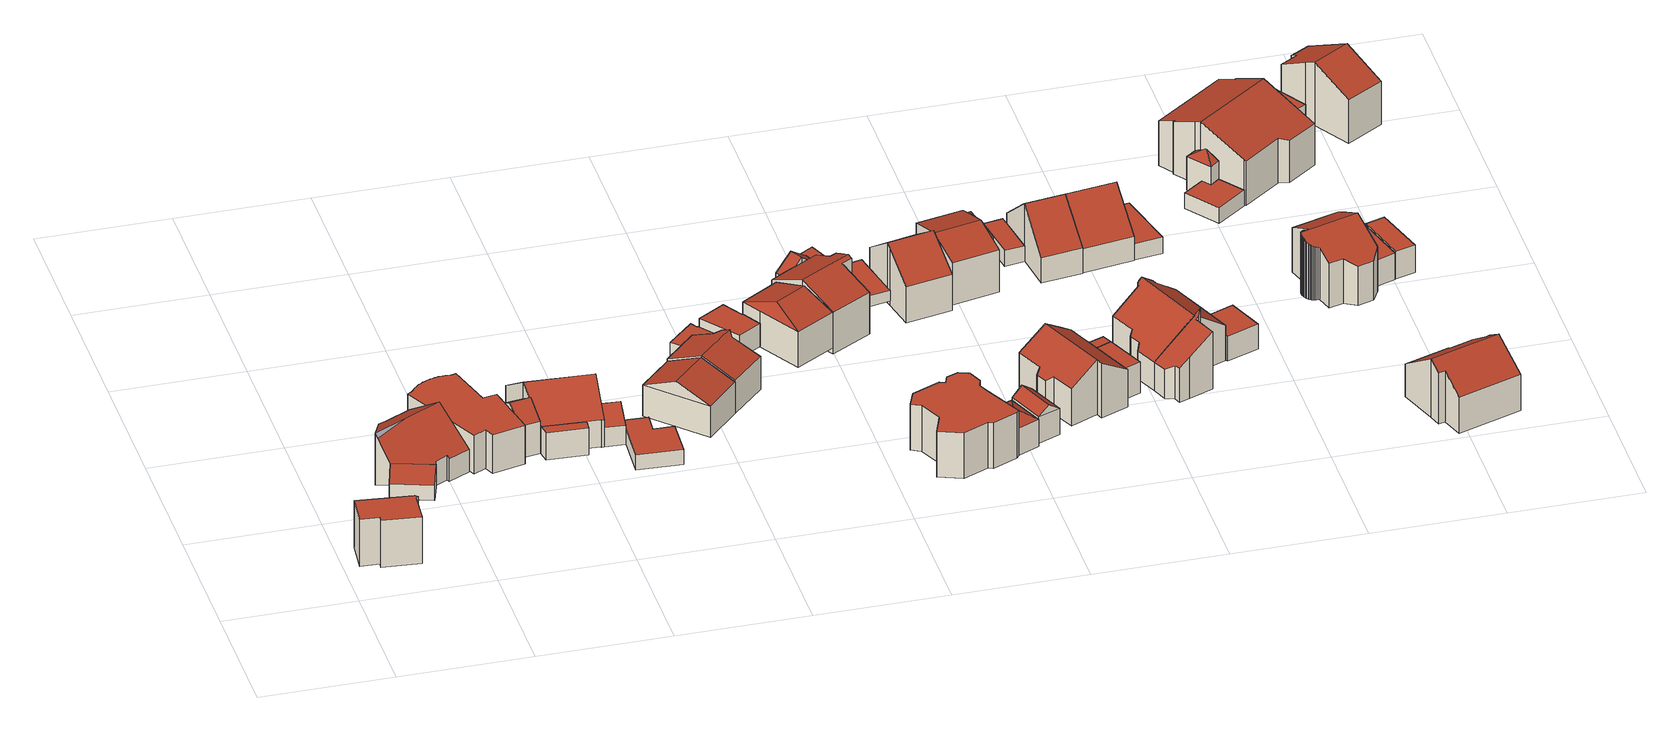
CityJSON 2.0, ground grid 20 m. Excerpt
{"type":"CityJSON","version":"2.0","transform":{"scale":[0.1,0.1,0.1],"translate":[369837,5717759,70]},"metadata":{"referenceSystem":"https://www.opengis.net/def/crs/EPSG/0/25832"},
"CityObjects":{
"building1":{"type":"Building","attributes":{"Geometrietyp2DReferenz":"3000","Gemeindeschluessel":"05562020","function":"31001_2463","roofType":"1000","measuredHeight":7.79},"address":[{"country":"Germany","locality":"Herten","thoroughfareNumber":"86","thoroughfareName":"Nesselrodestraße"}],"geometry":[{"type":"Solid","lod":"2","boundaries":[[[[0,1,2,3]],[[4,5,1,0]],[[6,7,5,4]],[[8,9,7,6]],[[10,11,9,8]],[[12,13,11,10]],[[14,15,13,12]],[[3,2,15,14]],[[12,10,8,6,4,0,3,14]],[[1,5,7,9,11,13,15,2]]]],"semantics":{"surfaces":[{"type":"WallSurface"},{"type":"RoofSurface"},{"type":"GroundSurface"}],"values":[[0,0,0,0,0,0,0,0,1,2]]}}]},
"building2":{"type":"Building","attributes":{"Gemeindeschluessel":"05562020","Geometrietyp2DReferenz":"3000","function":"31001_1010"},"address":[{"country":"Germany","locality":"Herten","thoroughfareNumber":"84","thoroughfareName":"Nesselrodestraße"}],"children":["building2-1","building2-2","building2-3"]},
"building2-1":{"type":"BuildingPart","attributes":{"roofType":"2100","measuredHeight":8.6},"parents":["building2"],"geometry":[{"type":"Solid","lod":"2","boundaries":[[[[16,17,18,19]],[[20,21,17,16]],[[22,23,21,20]],[[24,25,23,22]],[[22,20,16,19,24]],[[17,21,23,25,18]],[[19,18,25,24]]]],"semantics":{"surfaces":[{"type":"WallSurface"},{"type":"RoofSurface"},{"type":"GroundSurface"},{"type":"ClosureSurface"}],"values":[[0,0,0,0,1,2,3]]}}]},
"building2-2":{"type":"BuildingPart","attributes":{"roofType":"2100","measuredHeight":3.79},"parents":["building2"],"geometry":[{"type":"Solid","lod":"2","boundaries":[[[[26,27,28,29]],[[30,31,32,33]],[[29,28,31,30]],[[33,26,29,30]],[[27,32,31,28]],[[33,32,27,26]]]],"semantics":{"surfaces":[{"type":"WallSurface"},{"type":"RoofSurface"},{"type":"GroundSurface"},{"type":"ClosureSurface"}],"values":[[0,0,0,1,2,3]]}}]},
"building2-3":{"type":"BuildingPart","attributes":{"roofType":"2100","measuredHeight":8.6},"parents":["building2"],"geometry":[{"type":"Solid","lod":"2","boundaries":[[[[19,18,27,26]],[[34,35,25,24]],[[36,37,35,34]],[[38,39,37,36]],[[40,41,39,38]],[[33,32,41,40]],[[40,38,36,34,24,19,26,33]],[[18,25,35,37,39,41,32,27]],[[24,25,18,19]],[[26,27,32,33]]]],"semantics":{"surfaces":[{"type":"WallSurface"},{"type":"RoofSurface"},{"type":"GroundSurface"},{"type":"ClosureSurface"}],"values":[[0,0,0,0,0,0,1,2,3,3]]}}]},
"building3":{"type":"Building","attributes":{"Geometrietyp2DReferenz":"3000","Gemeindeschluessel":"05562020","function":"31001_1010","roofType":"9999","measuredHeight":6.34},"address":[{"country":"Germany","locality":"Herten","thoroughfareNumber":"82","thoroughfareName":"Nesselrodestraße"}],"geometry":[{"type":"Solid","lod":"2","boundaries":[[[[42,43,44,45,46,47,48,49,50,51,52,53,54,55,56,57,58,59,60,61,62,63,64,65,66,67,68,69,70,71,72,73,74,75]],[[73,76,77,74]],[[72,78,76,73]],[[71,79,78,72]],[[70,80,79,71]],[[69,81,80,70]],[[68,82,81,69]],[[67,83,82,68]],[[66,84,83,67]],[[65,85,84,66]],[[64,86,85,65]],[[63,87,86,64]],[[62,88,87,63]],[[61,89,88,62]],[[60,90,89,61]],[[59,91,90,60]],[[58,92,91,59]],[[57,93,92,58]],[[56,94,93,57]],[[55,95,94,56]],[[54,96,95,55]],[[53,97,96,54]],[[52,98,97,53]],[[51,99,98,52]],[[50,100,99,51]],[[49,101,100,50]],[[48,102,101,49]],[[47,103,102,48]],[[46,104,103,47]],[[45,105,104,46]],[[44,106,105,45]],[[43,107,106,44]],[[42,108,107,43]],[[75,109,108,42]],[[74,77,109,75]],[[76,78,79,80,81,82,83,84,85,86,87,88,89,90,91,92,93,94,95,96,97,98,99,100,101,102,103,104,105,106,107,108,109,77]]]],"semantics":{"surfaces":[{"type":"RoofSurface"},{"type":"WallSurface"},{"type":"GroundSurface"}],"values":[[0,1,1,1,1,1,1,1,1,1,1,1,1,1,1,1,1,1,1,1,1,1,1,1,1,1,1,1,1,1,1,1,1,1,1,2]]}}]},
"building4":{"type":"Building","attributes":{"Geometrietyp2DReferenz":"3000","Gemeindeschluessel":"05562020","function":"31001_2463","roofType":"3100","measuredHeight":7.36},"address":[{"country":"Germany","locality":"Herten","thoroughfareNumber":"82","thoroughfareName":"Nesselrodestraße"}],"geometry":[{"type":"Solid","lod":"2","boundaries":[[[[110,104,111,112]],[[113,103,104,110]],[[114,115,103,113]],[[112,111,115,114]],[[110,116,113]],[[114,117,112]],[[112,117,116,110]],[[113,116,117,114]],[[104,103,115,111]]]],"semantics":{"surfaces":[{"type":"WallSurface"},{"type":"RoofSurface"},{"type":"GroundSurface"}],"values":[[0,0,0,0,0,0,1,1,2]]}}]},
"building5":{"type":"Building","attributes":{"Gemeindeschluessel":"05562020","Geometrietyp2DReferenz":"3000","function":"31001_1010"},"address":[{"country":"Germany","locality":"Herten","thoroughfareNumber":"80","thoroughfareName":"Nesselrodestraße"}],"children":["building5-1","building5-2"]},
"building5-1":{"type":"BuildingPart","attributes":{"roofType":"3100","measuredHeight":8.45},"parents":["building5"],"geometry":[{"type":"Solid","lod":"2","boundaries":[[[[118,119,120,121]],[[122,123,119,118]],[[124,125,126,127]],[[128,129,125,124]],[[130,131,129,128]],[[132,133,131,130]],[[134,135,133,132]],[[136,137,135,134]],[[138,139,137,136]],[[140,141,139,138]],[[142,143,141,140]],[[144,145,143,142]],[[146,147,145,144]],[[148,149,147,146]],[[150,151,149,148]],[[152,153,151,150]],[[154,155,153,152]],[[156,157,155,154]],[[158,159,157,156]],[[160,161,159,158]],[[162,163,161,160]],[[164,165,163,162]],[[166,167,165,164]],[[168,169,167,166]],[[170,171,169,168]],[[172,173,171,170]],[[174,175,173,172]],[[176,177,175,174]],[[178,179,177,176]],[[180,181,179,178]],[[182,183,181,180]],[[121,120,183,182]],[[178,176,174,172,170,168,166,164,162,160,158,156,154,152,150,148,146,144,142,140,138,136,134,132,130,128,124,180]],[[127,122,118,121,182,180,124]],[[119,123,126,125,129,131,133,135,137,139,141,143,145,147,149,151,153,155,157,159,161,163,165,167,169,171,173,175,177,179,181,183,120]],[[127,126,123,122]]]],"semantics":{"surfaces":[{"type":"WallSurface"},{"type":"RoofSurface"},{"type":"GroundSurface"},{"type":"ClosureSurface"}],"values":[[0,0,0,0,0,0,0,0,0,0,0,0,0,0,0,0,0,0,0,0,0,0,0,0,0,0,0,0,0,0,0,0,1,1,2,3]]}}]},
"building5-2":{"type":"BuildingPart","attributes":{"roofType":"1000","measuredHeight":4.46},"parents":["building5"],"geometry":[{"type":"Solid","lod":"2","boundaries":[[[[184,185,123,122]],[[186,187,185,184]],[[127,126,187,186]],[[184,122,127,186]],[[123,185,187,126]],[[122,123,126,127]]]],"semantics":{"surfaces":[{"type":"WallSurface"},{"type":"RoofSurface"},{"type":"GroundSurface"},{"type":"ClosureSurface"}],"values":[[0,0,0,1,2,3]]}}]},
"building6":{"type":"Building","attributes":{"Geometrietyp2DReferenz":"3000","Gemeindeschluessel":"05562020","function":"31001_2463","roofType":"3100","measuredHeight":5.19},"address":[{"country":"Germany","locality":"Herten","thoroughfareNumber":"80","thoroughfareName":"Nesselrodestraße"}],"geometry":[{"type":"Solid","lod":"2","boundaries":[[[[188,189,179,190]],[[191,192,189,188]],[[193,183,192,191]],[[190,179,183,193]],[[188,194,191]],[[193,195,190]],[[190,195,194,188]],[[191,194,195,193]],[[189,192,183,179]]]],"semantics":{"surfaces":[{"type":"WallSurface"},{"type":"RoofSurface"},{"type":"GroundSurface"}],"values":[[0,0,0,0,0,0,1,1,2]]}}]},
"building7":{"type":"Building","attributes":{"Geometrietyp2DReferenz":"3000","Gemeindeschluessel":"05562020","function":"31001_2463","roofType":"1000","measuredHeight":2.56},"address":[{"country":"Germany","locality":"Herten","thoroughfareNumber":"78","thoroughfareName":"Nesselrodestraße"}],"geometry":[{"type":"Solid","lod":"2","boundaries":[[[[196,197,198,199]],[[200,201,197,196]],[[202,203,201,200]],[[204,205,203,202]],[[206,207,205,204]],[[199,198,207,206]],[[204,202,200,196,199,206]],[[197,201,203,205,207,198]]]],"semantics":{"surfaces":[{"type":"WallSurface"},{"type":"RoofSurface"},{"type":"GroundSurface"}],"values":[[0,0,0,0,0,0,1,2]]}}]},
"building8":{"type":"Building","attributes":{"Geometrietyp2DReferenz":"3000","Gemeindeschluessel":"05562020","function":"31001_1010","roofType":"3100","measuredHeight":7.64},"address":[{"country":"Germany","locality":"Herten","thoroughfareNumber":"78","thoroughfareName":"Nesselrodestraße"}],"geometry":[{"type":"Solid","lod":"2","boundaries":[[[[208,209,210,211]],[[212,213,209,208]],[[214,215,213,212]],[[211,210,215,214]],[[208,216,212]],[[214,217,211]],[[211,217,216,208]],[[212,216,217,214]],[[209,213,215,210]]]],"semantics":{"surfaces":[{"type":"WallSurface"},{"type":"RoofSurface"},{"type":"GroundSurface"}],"values":[[0,0,0,0,0,0,1,1,2]]}}]},
"building9":{"type":"Building","attributes":{"Geometrietyp2DReferenz":"3000","Gemeindeschluessel":"05562020","function":"31001_1010","roofType":"3100","measuredHeight":7.67},"address":[{"country":"Germany","locality":"Herten","thoroughfareNumber":"76","thoroughfareName":"Nesselrodestraße"}],"geometry":[{"type":"Solid","lod":"2","boundaries":[[[[218,219,220,221]],[[222,223,219,218]],[[224,225,223,222]],[[226,227,225,224]],[[228,229,227,226]],[[230,231,229,228]],[[232,233,231,230]],[[234,235,233,232]],[[236,210,235,234]],[[221,220,210,236]],[[228,226,224,222,218,221,230]],[[236,234,232,230,221]],[[219,223,225,227,229,231,233,235,210,220]]]],"semantics":{"surfaces":[{"type":"WallSurface"},{"type":"RoofSurface"},{"type":"GroundSurface"}],"values":[[0,0,0,0,0,0,0,0,0,0,1,1,2]]}}]},
"building10":{"type":"Building","attributes":{"Geometrietyp2DReferenz":"3000","Gemeindeschluessel":"05562020","function":"31001_2463","roofType":"1000","measuredHeight":2.62},"address":[{"country":"Germany","locality":"Herten","thoroughfareNumber":"76","thoroughfareName":"Nesselrodestraße"}],"geometry":[{"type":"Solid","lod":"2","boundaries":[[[[237,238,239,240]],[[241,242,238,237]],[[243,244,242,241]],[[245,246,244,243]],[[247,248,246,245]],[[249,250,248,247]],[[251,252,250,249]],[[240,239,252,251]],[[249,247,245,243,241,237,240,251]],[[238,242,244,246,248,250,252,239]]]],"semantics":{"surfaces":[{"type":"WallSurface"},{"type":"RoofSurface"},{"type":"GroundSurface"}],"values":[[0,0,0,0,0,0,0,0,1,2]]}}]},
"building11":{"type":"Building","attributes":{"Geometrietyp2DReferenz":"3000","Gemeindeschluessel":"05562020","function":"31001_2463","roofType":"1000","measuredHeight":3.81},"address":[{"country":"Germany","locality":"Herten","thoroughfareNumber":"74","thoroughfareName":"Nesselrodestraße"}],"geometry":[{"type":"Solid","lod":"2","boundaries":[[[[253,254,255,256]],[[257,258,254,253]],[[259,260,258,257]],[[261,262,260,259]],[[263,264,262,261]],[[256,255,264,263]],[[261,259,257,253,256,263]],[[254,258,260,262,264,255]]]],"semantics":{"surfaces":[{"type":"WallSurface"},{"type":"RoofSurface"},{"type":"GroundSurface"}],"values":[[0,0,0,0,0,0,1,2]]}}]},
"building12":{"type":"Building","attributes":{"Geometrietyp2DReferenz":"3000","Gemeindeschluessel":"05562020","function":"31001_1010","roofType":"5000","measuredHeight":7.79},"address":[{"country":"Germany","locality":"Herten","thoroughfareNumber":"74","thoroughfareName":"Nesselrodestraße"}],"geometry":[{"type":"Solid","lod":"2","boundaries":[[[[265,266,267,268]],[[269,270,266,265]],[[271,272,270,269]],[[273,274,272,271]],[[275,276,274,273]],[[268,267,276,275]],[[273,271,269,277]],[[269,265,268,277]],[[268,275,273,277]],[[266,270,272,274,276,267]]]],"semantics":{"surfaces":[{"type":"WallSurface"},{"type":"RoofSurface"},{"type":"GroundSurface"}],"values":[[0,0,0,0,0,0,1,1,1,2]]}}]},
"building13":{"type":"Building","attributes":{"Gemeindeschluessel":"05562020","Geometrietyp2DReferenz":"3000","function":"31001_1010"},"address":[{"country":"Germany","locality":"Herten","thoroughfareNumber":"72","thoroughfareName":"Nesselrodestraße"}],"children":["building13-1","building13-2"]},
"building13-1":{"type":"BuildingPart","attributes":{"roofType":"3100","measuredHeight":9.64},"parents":["building13"],"geometry":[{"type":"MultiSurface","lod":"2","boundaries":[[[278,279,280,281]],[[282,283,279,278]],[[284,285,286,287]],[[288,289,285,284]],[[290,291,289,288]],[[292,293,291,290]],[[294,295,293,292]],[[296,297,295,294]],[[298,299,297,296]],[[300,301,299,298]],[[281,280,301,300]],[[290,288,284,287,282,278,281,292]],[[300,298,296,294,292,281]],[[279,283,286,285,289,291,293,295,297,299,301,280]],[[287,302,303]],[[282,304,305]],[[305,304,306,307,283]],[[306,303,302,286,307]]],"semantics":{"surfaces":[{"type":"WallSurface"},{"type":"RoofSurface"},{"type":"GroundSurface"},{"type":"ClosureSurface"}],"values":[0,0,0,0,0,0,0,0,0,0,0,1,1,2,0,0,3,3]}}]},
"building13-2":{"type":"BuildingPart","attributes":{"roofType":"3100","measuredHeight":7.8},"parents":["building13"],"geometry":[{"type":"MultiSurface","lod":"2","boundaries":[[[308,309,283,305]],[[310,311,309,308]],[[312,313,311,310]],[[314,315,313,312]],[[302,286,315,314]],[[302,314,312,310,316]],[[308,305,316,310]],[[283,309,311,313,315,286,307]],[[316,304,306]],[[306,304,305,283,307]],[[316,306,303]],[[286,302,303,306,307]]],"semantics":{"surfaces":[{"type":"WallSurface"},{"type":"RoofSurface"},{"type":"GroundSurface"},{"type":"ClosureSurface"}],"values":[0,0,0,0,0,1,1,2,0,3,0,3]}}]},
"building14":{"type":"Building","attributes":{"Geometrietyp2DReferenz":"3000","Gemeindeschluessel":"05562020","function":"31001_1010","roofType":"1000","measuredHeight":7.61},"address":[{"country":"Germany","locality":"Herten","thoroughfareNumber":"65","thoroughfareName":"Nesselrodestraße"}],"geometry":[{"type":"Solid","lod":"2","boundaries":[[[[317,318,319,320]],[[321,322,318,317]],[[323,324,322,321]],[[325,326,324,323]],[[327,328,326,325]],[[329,330,328,327]],[[331,332,330,329]],[[333,334,332,331]],[[335,336,334,333]],[[337,338,336,335]],[[339,340,338,337]],[[341,342,340,339]],[[343,344,342,341]],[[345,346,344,343]],[[347,348,346,345]],[[349,350,348,347]],[[351,352,350,349]],[[320,319,352,351]],[[349,347,345,343,341,339,337,335,333,331,329,327,325,323,321,317,320,351]],[[318,322,324,326,328,330,332,334,336,338,340,342,344,346,348,350,352,319]]]],"semantics":{"surfaces":[{"type":"WallSurface"},{"type":"RoofSurface"},{"type":"GroundSurface"}],"values":[[0,0,0,0,0,0,0,0,0,0,0,0,0,0,0,0,0,0,1,2]]}}]},
"building15":{"type":"Building","attributes":{"Geometrietyp2DReferenz":"3000","Gemeindeschluessel":"05562020","function":"31001_2463","roofType":"1000","measuredHeight":2.88},"address":[{"country":"Germany","locality":"Herten","thoroughfareNumber":"72","thoroughfareName":"Nesselrodestraße"}],"geometry":[{"type":"Solid","lod":"2","boundaries":[[[[353,354,355,356]],[[357,358,354,353]],[[359,360,358,357]],[[361,362,360,359]],[[363,364,362,361]],[[365,366,364,363]],[[367,368,366,365]],[[356,355,368,367]],[[365,363,361,359,357,353,356,367]],[[354,358,360,362,364,366,368,355]]]],"semantics":{"surfaces":[{"type":"WallSurface"},{"type":"RoofSurface"},{"type":"GroundSurface"}],"values":[[0,0,0,0,0,0,0,0,1,2]]}}]},
"building16":{"type":"Building","attributes":{"Geometrietyp2DReferenz":"3000","Gemeindeschluessel":"05562020","function":"31001_2463","roofType":"5000","measuredHeight":5.72},"address":[{"country":"Germany","locality":"Herten","thoroughfareNumber":"65","thoroughfareName":"Nesselrodestraße"}],"geometry":[{"type":"Solid","lod":"2","boundaries":[[[[369,370,371,372]],[[373,374,370,369]],[[375,376,374,373]],[[372,371,376,375]],[[369,377,373]],[[375,378,372]],[[372,378,377,369]],[[373,377,378,375]],[[370,374,376,371]]]],"semantics":{"surfaces":[{"type":"WallSurface"},{"type":"RoofSurface"},{"type":"GroundSurface"}],"values":[[0,0,0,0,1,0,1,1,2]]}}]},
"building17":{"type":"Building","attributes":{"Geometrietyp2DReferenz":"3000","Gemeindeschluessel":"05562020","function":"31001_2463","roofType":"1000","measuredHeight":1.79},"address":[{"country":"Germany","locality":"Herten","thoroughfareNumber":"70","thoroughfareName":"Nesselrodestraße"}],"geometry":[{"type":"Solid","lod":"2","boundaries":[[[[379,380,381,382]],[[383,384,380,379]],[[385,386,384,383]],[[387,388,386,385]],[[382,381,388,387]],[[385,383,379,382,387]],[[380,384,386,388,381]]]],"semantics":{"surfaces":[{"type":"WallSurface"},{"type":"RoofSurface"},{"type":"GroundSurface"}],"values":[[0,0,0,0,0,1,2]]}}]},
"building18":{"type":"Building","attributes":{"Geometrietyp2DReferenz":"3000","Gemeindeschluessel":"05562020","function":"31001_2463","roofType":"3100","measuredHeight":5.68},"address":[{"country":"Germany","locality":"Herten","thoroughfareNumber":"63","thoroughfareName":"Nesselrodestraße"}],"geometry":[{"type":"Solid","lod":"2","boundaries":[[[[389,390,391,392]],[[393,394,390,389]],[[395,396,394,393]],[[392,391,396,395]],[[389,397,393]],[[395,398,392]],[[392,398,397,389]],[[393,397,398,395]],[[390,394,396,391]]]],"semantics":{"surfaces":[{"type":"WallSurface"},{"type":"RoofSurface"},{"type":"GroundSurface"}],"values":[[0,0,0,0,0,0,1,1,2]]}}]},
"building19":{"type":"Building","attributes":{"Geometrietyp2DReferenz":"3000","Gemeindeschluessel":"05562020","function":"31001_1010","roofType":"3100","measuredHeight":9.94},"address":[{"country":"Germany","locality":"Herten","thoroughfareNumber":"70","thoroughfareName":"Nesselrodestraße"}],"geometry":[{"type":"Solid","lod":"2","boundaries":[[[[399,400,401,402]],[[403,404,400,399]],[[405,406,404,403]],[[407,408,406,405]],[[409,410,408,407]],[[411,412,410,409]],[[402,401,412,411]],[[407,405,403,409]],[[399,402,411,409,403]],[[400,404,406,408,410,412,401]]]],"semantics":{"surfaces":[{"type":"WallSurface"},{"type":"RoofSurface"},{"type":"GroundSurface"}],"values":[[0,0,0,0,0,0,0,1,1,2]]}}]},
"building20":{"type":"Building","attributes":{"Geometrietyp2DReferenz":"3000","Gemeindeschluessel":"05562020","function":"31001_1010","roofType":"3100","measuredHeight":9.08},"address":[{"country":"Germany","locality":"Herten","thoroughfareNumber":"63","thoroughfareName":"Nesselrodestraße"}],"geometry":[{"type":"Solid","lod":"2","boundaries":[[[[413,414,415,416]],[[417,418,414,413]],[[419,420,418,417]],[[421,422,420,419]],[[423,424,422,421]],[[425,426,424,423]],[[427,428,426,425]],[[429,430,428,427]],[[431,432,430,429]],[[433,434,432,431]],[[435,436,434,433]],[[437,438,436,435]],[[439,440,438,437]],[[441,442,440,439]],[[443,444,442,441]],[[416,415,444,443]],[[417,413,416,443,441,439,437,419]],[[435,433,431,429,427,425,423,421,419,437]],[[414,418,420,422,424,426,428,430,432,434,436,438,440,442,444,415]]]],"semantics":{"surfaces":[{"type":"WallSurface"},{"type":"RoofSurface"},{"type":"GroundSurface"}],"values":[[0,0,0,0,0,0,0,0,0,0,0,0,0,0,0,0,1,1,2]]}}]},
"building21":{"type":"Building","attributes":{"Geometrietyp2DReferenz":"3000","Gemeindeschluessel":"05562020","function":"31001_1010","roofType":"3100","measuredHeight":8.76},"address":[{"country":"Germany","locality":"Herten","thoroughfareNumber":"68","thoroughfareName":"Nesselrodestraße"}],"geometry":[{"type":"Solid","lod":"2","boundaries":[[[[445,446,447,448]],[[449,450,446,445]],[[451,452,450,449]],[[453,454,452,451]],[[455,456,454,453]],[[457,458,456,455]],[[459,460,458,457]],[[448,447,460,459]],[[455,453,451,449,445,457]],[[448,459,457,445]],[[446,450,452,454,456,458,460,447]]]],"semantics":{"surfaces":[{"type":"WallSurface"},{"type":"RoofSurface"},{"type":"GroundSurface"}],"values":[[0,0,0,0,0,0,0,0,1,1,2]]}}]},
"building22":{"type":"Building","attributes":{"Geometrietyp2DReferenz":"3000","Gemeindeschluessel":"05562020","function":"31001_9998","roofType":"1000","measuredHeight":3.66},"address":[{"country":"Germany","locality":"Herten","thoroughfareNumber":"63","thoroughfareName":"Nesselrodestraße"}],"geometry":[{"type":"Solid","lod":"2","boundaries":[[[[461,462,463,464]],[[465,466,462,461]],[[467,468,466,465]],[[464,463,468,467]],[[465,461,464,467]],[[462,466,468,463]]]],"semantics":{"surfaces":[{"type":"WallSurface"},{"type":"RoofSurface"},{"type":"GroundSurface"}],"values":[[0,0,0,0,1,2]]}}]},
"building23":{"type":"Building","attributes":{"Geometrietyp2DReferenz":"3000","Gemeindeschluessel":"05562020","function":"31001_2463","roofType":"1000","measuredHeight":5.2},"address":[{"country":"Germany","locality":"Herten","thoroughfareNumber":"63","thoroughfareName":"Nesselrodestraße"}],"geometry":[{"type":"Solid","lod":"2","boundaries":[[[[469,470,471,461]],[[472,473,470,469]],[[465,474,473,472]],[[461,471,474,465]],[[472,469,461,465]],[[470,473,474,471]]]],"semantics":{"surfaces":[{"type":"WallSurface"},{"type":"RoofSurface"},{"type":"GroundSurface"}],"values":[[0,0,0,0,1,2]]}}]},
"building24":{"type":"Building","attributes":{"Geometrietyp2DReferenz":"3000","Gemeindeschluessel":"05562020","function":"31001_2463","roofType":"1000","measuredHeight":2.54},"address":[{"country":"Germany","locality":"Herten","thoroughfareNumber":"68","thoroughfareName":"Nesselrodestraße"}],"geometry":[{"type":"Solid","lod":"2","boundaries":[[[[475,476,477,478]],[[479,480,476,475]],[[481,482,480,479]],[[483,484,482,481]],[[485,486,484,483]],[[487,488,486,485]],[[489,490,488,487]],[[478,477,490,489]],[[487,485,483,481,479,475,478,489]],[[476,480,482,484,486,488,490,477]]]],"semantics":{"surfaces":[{"type":"WallSurface"},{"type":"RoofSurface"},{"type":"GroundSurface"}],"values":[[0,0,0,0,0,0,0,0,1,2]]}}]},
"building25":{"type":"Building","attributes":{"Geometrietyp2DReferenz":"3000","Gemeindeschluessel":"05562020","function":"31001_2463","roofType":"1000","measuredHeight":2.6},"address":[{"country":"Germany","locality":"Herten","thoroughfareNumber":"66","thoroughfareName":"Nesselrodestraße"}],"geometry":[{"type":"Solid","lod":"2","boundaries":[[[[491,492,493,494]],[[495,496,492,491]],[[497,498,496,495]],[[499,500,498,497]],[[501,502,500,499]],[[494,493,502,501]],[[499,497,495,491,494,501]],[[492,496,498,500,502,493]]]],"semantics":{"surfaces":[{"type":"WallSurface"},{"type":"RoofSurface"},{"type":"GroundSurface"}],"values":[[0,0,0,0,0,0,1,2]]}}]},
"building26":{"type":"Building","attributes":{"Geometrietyp2DReferenz":"3000","Gemeindeschluessel":"05562020","function":"31001_1010","roofType":"3100","measuredHeight":9.55},"address":[{"country":"Germany","locality":"Herten","thoroughfareNumber":"66","thoroughfareName":"Nesselrodestraße"}],"geometry":[{"type":"Solid","lod":"2","boundaries":[[[[503,504,505,506]],[[507,508,504,503]],[[509,510,508,507]],[[511,512,510,509]],[[513,514,512,511]],[[515,516,514,513]],[[517,518,516,515]],[[519,520,518,517]],[[506,505,520,519]],[[519,517,515,513,511,506]],[[509,507,503,506,511]],[[504,508,510,512,514,516,518,520,505]]]],"semantics":{"surfaces":[{"type":"WallSurface"},{"type":"RoofSurface"},{"type":"GroundSurface"}],"values":[[0,0,0,0,0,0,0,0,0,1,1,2]]}}]},
"building27":{"type":"Building","attributes":{"Gemeindeschluessel":"05562020","Geometrietyp2DReferenz":"3000","function":"31001_1010"},"address":[{"country":"Germany","locality":"Herten","thoroughfareNumber":"61","thoroughfareName":"Nesselrodestraße"}],"children":["building27-1","building27-2"]},
"building27-1":{"type":"BuildingPart","attributes":{"roofType":"3100","measuredHeight":9.68},"parents":["building27"],"geometry":[{"type":"Solid","lod":"2","boundaries":[[[[521,522,523,524]],[[525,526,522,521]],[[527,528,526,525]],[[529,530,528,527]],[[531,532,530,529]],[[533,534,532,531]],[[535,536,534,533]],[[537,538,536,535]],[[539,540,538,537]],[[541,540,539]],[[542,543,540,541]],[[544,545,543,542]],[[546,547,545,544]],[[548,549,547,546]],[[550,551,549,548]],[[552,553,551,550]],[[554,555,553,552]],[[556,557,558,559]],[[560,561,557,556]],[[524,523,561,560]],[[541,539,537,535,533,531,529,527,525,521,524,560,556,559,562,542]],[[554,552,550,548,546,544,542,562]],[[522,526,528,530,532,534,536,538,540,543,545,547,549,551,553,555,563,558,557,561,523]],[[554,562,563,555]],[[562,559,558,563]]]],"semantics":{"surfaces":[{"type":"WallSurface"},{"type":"RoofSurface"},{"type":"GroundSurface"},{"type":"ClosureSurface"}],"values":[[0,0,0,0,0,0,0,0,0,0,0,0,0,0,0,0,0,0,0,0,1,1,2,3,3]]}}]},
"building27-2":{"type":"BuildingPart","attributes":{"roofType":"2100","measuredHeight":10.41},"parents":["building27"],"geometry":[{"type":"MultiSurface","lod":"2","boundaries":[[[564,565,566,567]],[[568,569,565,564]],[[570,571,569,568]],[[572,573,571,570]],[[559,558,573,572]],[[574,575,555,576]],[[577,578,575,574]],[[567,566,578,577]],[[574,576,559,572,570,568,564,567,577]],[[565,569,571,573,558,555,575,578,566]],[[576,554,562,559]],[[555,563,562,554]],[[563,558,559,562]]],"semantics":{"surfaces":[{"type":"WallSurface"},{"type":"RoofSurface"},{"type":"GroundSurface"},{"type":"ClosureSurface"}],"values":[0,0,0,0,0,0,0,0,1,2,0,3,3]}}]},
"building28":{"type":"Building","attributes":{"Geometrietyp2DReferenz":"3000","Gemeindeschluessel":"05562020","function":"31001_1010","roofType":"3100","measuredHeight":9.38},"address":[{"country":"Germany","locality":"Herten","thoroughfareNumber":"64","thoroughfareName":"Nesselrodestraße"}],"geometry":[{"type":"Solid","lod":"2","boundaries":[[[[579,580,581,582]],[[583,584,580,579]],[[585,586,584,583]],[[587,588,586,585]],[[589,590,588,587]],[[591,592,590,589]],[[593,594,592,591]],[[595,596,594,593]],[[597,598,596,595]],[[599,600,598,597]],[[582,581,600,599]],[[599,597,595,593,591,589,587,585,582]],[[583,579,582,585]],[[580,584,586,588,590,592,594,596,598,600,581]]]],"semantics":{"surfaces":[{"type":"WallSurface"},{"type":"RoofSurface"},{"type":"GroundSurface"}],"values":[[0,0,0,0,0,0,0,0,0,0,0,1,1,2]]}}]},
"building29":{"type":"Building","attributes":{"Geometrietyp2DReferenz":"3000","Gemeindeschluessel":"05562020","function":"31001_2463","roofType":"1000","measuredHeight":4.11},"address":[{"country":"Germany","locality":"Herten","thoroughfareNumber":"61","thoroughfareName":"Nesselrodestraße"}],"geometry":[{"type":"Solid","lod":"2","boundaries":[[[[601,602,603,604]],[[605,606,602,601]],[[607,608,606,605]],[[609,610,608,607]],[[604,603,610,609]],[[607,605,601,604,609]],[[602,606,608,610,603]]]],"semantics":{"surfaces":[{"type":"WallSurface"},{"type":"RoofSurface"},{"type":"GroundSurface"}],"values":[[0,0,0,0,0,1,2]]}}]},
"building30":{"type":"Building","attributes":{"Geometrietyp2DReferenz":"3000","Gemeindeschluessel":"05562020","function":"31001_2463","roofType":"1000","measuredHeight":2.62},"address":[{"country":"Germany","locality":"Herten","thoroughfareNumber":"64","thoroughfareName":"Nesselrodestraße"}],"geometry":[{"type":"Solid","lod":"2","boundaries":[[[[611,612,613,614]],[[615,616,612,611]],[[617,618,616,615]],[[614,613,618,617]],[[615,611,614,617]],[[612,616,618,613]]]],"semantics":{"surfaces":[{"type":"WallSurface"},{"type":"RoofSurface"},{"type":"GroundSurface"}],"values":[[0,0,0,0,1,2]]}}]},
"building31":{"type":"Building","attributes":{"Gemeindeschluessel":"05562020","Geometrietyp2DReferenz":"3000","function":"31001_2463"},"address":[{"country":"Germany","locality":"Herten","thoroughfareNumber":"60","thoroughfareName":"Nesselrodestraße"}],"children":["building31-1","building31-2"]},
"building31-1":{"type":"BuildingPart","attributes":{"roofType":"1000","measuredHeight":2.66},"parents":["building31"],"geometry":[{"type":"Solid","lod":"2","boundaries":[[[[619,620,621,622]],[[623,624,620,619]],[[625,626,624,623]],[[622,621,627,628]],[[629,625,623,619,622,628]],[[620,624,626,630,627,621]],[[625,629,630,626]],[[629,628,627,630]]]],"semantics":{"surfaces":[{"type":"WallSurface"},{"type":"RoofSurface"},{"type":"GroundSurface"},{"type":"ClosureSurface"}],"values":[[0,0,0,0,1,2,3,3]]}}]},
"building31-2":{"type":"BuildingPart","attributes":{"roofType":"3500","measuredHeight":6.7},"parents":["building31"],"geometry":[{"type":"MultiSurface","lod":"2","boundaries":[[[631,632,633,634]],[[635,627,632,631]],[[636,637,634]],[[634,637,631]],[[631,637,635]],[[635,637,636]],[[633,632,627,630]],[[625,629,636,634,633,626]],[[629,625,626,630]],[[635,636,629,628]],[[630,627,628,629]]],"semantics":{"surfaces":[{"type":"WallSurface"},{"type":"RoofSurface"},{"type":"GroundSurface"},{"type":"ClosureSurface"}],"values":[0,0,1,1,1,1,2,0,3,0,3]}}]},
"building32":{"type":"Building","attributes":{"Geometrietyp2DReferenz":"3000","Gemeindeschluessel":"05562020","function":"31001_1010","roofType":"3100","measuredHeight":10.11},"address":[{"country":"Germany","locality":"Herten","thoroughfareNumber":"59","thoroughfareName":"Nesselrodestraße"}],"geometry":[{"type":"Solid","lod":"2","boundaries":[[[[638,639,640,641]],[[642,643,639,638]],[[644,645,643,642]],[[646,647,645,644]],[[648,649,647,646]],[[650,651,649,648]],[[652,653,651,650]],[[654,655,653,652]],[[656,657,655,654]],[[658,659,657,656]],[[660,661,659,658]],[[662,663,661,660]],[[664,665,663,662]],[[666,667,665,664]],[[668,669,667,666]],[[670,671,669,668]],[[672,673,671,670]],[[674,675,673,672]],[[676,677,675,674]],[[678,679,677,676]],[[680,681,679,678]],[[682,683,681,680]],[[684,685,683,682]],[[686,687,685,684]],[[688,689,687,686]],[[690,691,689,688]],[[654,652,650,648,646,644,642,638,641,692,693,694,695,696,697,698,699,700,690,688,686,684,656]],[[682,680,678,676,674,672,670,668,666,664,662,660,658,656,684]],[[701,702,703,704,705,706,707,708,709,640,639,643,645,647,649,651,653,655,657,659,661,663,665,667,669,671,673,675,677,679,681,683,685,687,689,691]],[[700,701,691,690]],[[699,702,701,700]],[[698,703,702,699]],[[697,704,703,698]],[[696,705,704,697]],[[695,706,705,696]],[[694,707,706,695]],[[693,708,707,694]],[[692,709,708,693]],[[641,640,709,692]]]],"semantics":{"surfaces":[{"type":"WallSurface"},{"type":"RoofSurface"},{"type":"GroundSurface"}],"values":[[0,0,0,0,0,0,0,0,0,0,0,0,0,0,0,0,0,0,0,0,0,0,0,0,0,0,1,1,2,0,0,0,0,0,0,0,0,0,0]]}}]},
"building33":{"type":"Building","attributes":{"Geometrietyp2DReferenz":"3000","Gemeindeschluessel":"05562020","function":"31001_1010","roofType":"3100","measuredHeight":9.88},"address":[{"country":"Germany","locality":"Herten","thoroughfareNumber":"10","thoroughfareName":"Alte Berg"}],"geometry":[{"type":"Solid","lod":"2","boundaries":[[[[710,711,712,713]],[[714,715,711,710]],[[716,717,715,714]],[[718,719,717,716]],[[720,721,719,718]],[[722,723,721,720]],[[724,725,723,722]],[[726,727,725,724]],[[728,729,727,726]],[[730,731,729,728]],[[732,733,731,730]],[[713,712,733,732]],[[728,726,724,722,720,718,716,730]],[[714,710,713,732,730,716]],[[711,715,717,719,721,723,725,727,729,731,733,712]]]],"semantics":{"surfaces":[{"type":"WallSurface"},{"type":"RoofSurface"},{"type":"GroundSurface"}],"values":[[0,0,0,0,0,0,0,0,0,0,0,0,1,1,2]]}}]},
"building34":{"type":"Building","attributes":{"Geometrietyp2DReferenz":"3000","Gemeindeschluessel":"05562020","function":"31001_1010","roofType":"3100","measuredHeight":10.78},"address":[{"country":"Germany","locality":"Herten","thoroughfareNumber":"60","thoroughfareName":"Nesselrodestraße"}],"geometry":[{"type":"Solid","lod":"2","boundaries":[[[[734,735,736,737]],[[738,739,735,734]],[[740,741,739,738]],[[742,743,741,740]],[[744,745,743,742]],[[746,747,745,744]],[[748,749,747,746]],[[750,751,749,748]],[[752,753,751,750]],[[754,755,753,752]],[[756,757,755,754]],[[758,759,757,756]],[[760,761,759,758]],[[737,736,761,760]],[[744,742,740,738,734,737,760,758,746]],[[756,754,752,750,748,746,758]],[[735,739,741,743,745,747,749,751,753,755,757,759,761,736]]]],"semantics":{"surfaces":[{"type":"WallSurface"},{"type":"RoofSurface"},{"type":"GroundSurface"}],"values":[[0,0,0,0,0,0,0,0,0,0,0,0,0,0,1,1,2]]}}]},
"building35":{"type":"Building","attributes":{"Geometrietyp2DReferenz":"3000","Gemeindeschluessel":"05562020","function":"31001_2463","roofType":"1000","measuredHeight":4.37},"address":[{"country":"Germany","locality":"Herten","thoroughfareNumber":"59","thoroughfareName":"Nesselrodestraße"}],"geometry":[{"type":"Solid","lod":"2","boundaries":[[[[762,763,764,765]],[[766,767,763,762]],[[768,769,767,766]],[[765,764,769,768]],[[766,762,765,768]],[[763,767,769,764]]]],"semantics":{"surfaces":[{"type":"WallSurface"},{"type":"RoofSurface"},{"type":"GroundSurface"}],"values":[[0,0,0,0,1,2]]}}]},
"building36":{"type":"Building","attributes":{"Geometrietyp2DReferenz":"3000","Gemeindeschluessel":"05562020","function":"31001_2463","roofType":"1000","measuredHeight":4.56},"address":[{"country":"Germany","locality":"Herten","thoroughfareNumber":"57","thoroughfareName":"Nesselrodestraße"}],"geometry":[{"type":"Solid","lod":"2","boundaries":[[[[770,771,772,773]],[[774,775,771,770]],[[776,777,775,774]],[[773,772,777,776]],[[774,770,773,776]],[[771,775,777,772]]]],"semantics":{"surfaces":[{"type":"WallSurface"},{"type":"RoofSurface"},{"type":"GroundSurface"}],"values":[[0,0,0,0,1,2]]}}]},
"building37":{"type":"Building","attributes":{"Geometrietyp2DReferenz":"3000","Gemeindeschluessel":"05562020","function":"31001_2463","roofType":"1000","measuredHeight":2.56},"address":[{"country":"Germany","locality":"Herten","thoroughfareNumber":"58","thoroughfareName":"Nesselrodestraße"}],"geometry":[{"type":"Solid","lod":"2","boundaries":[[[[778,779,780,781]],[[782,783,779,778]],[[784,785,783,782]],[[786,787,785,784]],[[788,789,787,786]],[[790,791,789,788]],[[781,780,791,790]],[[788,786,784,782,778,781,790]],[[779,783,785,787,789,791,780]]]],"semantics":{"surfaces":[{"type":"WallSurface"},{"type":"RoofSurface"},{"type":"GroundSurface"}],"values":[[0,0,0,0,0,0,0,1,2]]}}]},
"building38":{"type":"Building","attributes":{"Geometrietyp2DReferenz":"3000","Gemeindeschluessel":"05562020","function":"31001_1010","roofType":"3100","measuredHeight":10.49},"address":[{"country":"Germany","locality":"Herten","thoroughfareNumber":"58","thoroughfareName":"Nesselrodestraße"}],"geometry":[{"type":"Solid","lod":"2","boundaries":[[[[792,785,793,794]],[[795,783,785,792]],[[796,797,783,795]],[[798,799,797,796]],[[800,801,799,798]],[[802,803,801,800]],[[804,805,803,802]],[[806,807,805,804]],[[794,793,807,806]],[[800,798,796,795,792,794,802]],[[806,804,802,794]],[[785,783,797,799,801,803,805,807,793]]]],"semantics":{"surfaces":[{"type":"WallSurface"},{"type":"RoofSurface"},{"type":"GroundSurface"}],"values":[[0,0,0,0,0,0,0,0,0,1,1,2]]}}]}
},
"vertices":[
[92,3,130],[92,3,52],[96,50,52],[96,50,130],[34,9,130],[34,9,52],[35,17,130],[35,17,52],[6,19,130],[6,19,52],[11,67,130],[11,67,52],[96,58,130],[96,58,52],[100,54,130],[100,54,52],
[109,301,92],[109,301,55],[79,208,55],[79,208,141],[119,298,97],[119,298,55],[158,317,98],[158,317,55],[186,261,141],[186,261,55],
[99,201,92],[99,201,55],[89,169,55],[89,169,80],[149,149,80],[149,149,55],[160,181,55],[160,181,92],
[214,206,92],[214,206,55],[181,189,93],[181,189,55],[179,194,96],[179,194,55],[161,185,95],[161,185,55],
[219,198,120],[238,207,120],[244,192,120],[294,204,120],[291,219,120],[278,281,120],[276,290,120],[255,286,120],[235,355,120],[228,353,120],[227,354,120],[223,354,120],[219,354,120],[216,354,120],[213,354,120],[209,354,120],[205,353,120],[204,353,120],[201,352,120],[197,351,120],[194,350,120],[191,349,120],[188,347,120],[185,346,120],[182,344,120],[179,342,120],[178,342,120],[175,339,120],[173,337,120],[170,335,120],[168,332,120],[166,329,120],[163,326,120],[157,323,120],[166,329,56],[163,326,56],[168,332,56],[170,335,56],[173,337,56],[175,339,56],[178,342,56],[179,342,56],[182,344,56],[185,346,56],[188,347,56],[191,349,56],[194,350,56],[197,351,56],[201,352,56],[204,353,56],[205,353,56],[209,354,56],[213,354,56],[216,354,56],[219,354,56],[223,354,56],[227,354,56],[228,353,56],[235,355,56],[255,286,56],[276,290,56],[278,281,56],[291,219,56],[294,204,56],[244,192,56],[238,207,56],[219,198,56],[157,323,56],
[291,219,109],[321,224,56],[321,224,109],[278,281,109],[311,286,109],[311,286,56],[284,250,130],[316,255,130],
[408,219,100],[408,219,55],[408,218,55],[408,218,100],[387,220,100],[387,220,55],[312,281,140],[312,281,55],[322,225,55],[322,225,100],[302,337,100],[302,337,55],[355,335,100],[355,335,55],[356,349,90],[356,349,55],[357,349,90],[357,349,55],[359,350,89],[359,350,55],[362,351,88],[362,351,55],[366,352,88],[366,352,55],[369,352,87],[369,352,55],[373,353,87],[373,353,55],[375,353,86],[375,353,55],[378,353,86],[378,353,55],[381,353,86],[381,353,55],[385,353,86],[385,353,55],[388,353,86],[388,353,55],[391,353,86],[391,353,55],[394,352,86],[394,352,55],[396,352,87],[396,352,55],[399,351,87],[399,351,55],[403,350,88],[403,350,55],[406,349,89],[406,349,55],[409,347,89],[409,347,55],[411,346,90],[411,346,55],[412,346,90],[412,346,55],[412,333,100],[412,333,55],[418,332,100],[418,332,55],[415,279,137],[415,279,55],[415,275,140],[415,275,55],[412,218,100],[412,218,55],
[386,204,100],[386,204,55],[325,207,100],[325,207,55],
[445,277,87],[445,277,55],[415,279,87],[442,216,87],[442,216,55],[412,218,87],[443,247,107],[414,248,107],
[481,238,80],[481,238,55],[444,240,55],[444,240,80],[479,208,80],[479,208,55],[510,207,80],[510,207,55],[507,147,80],[507,147,55],[439,150,80],[439,150,55],
[561,204,106],[561,204,54],[610,254,54],[610,254,106],[484,281,106],[484,281,54],[533,330,106],[533,330,54],[522,242,130],[571,292,130],
[533,331,109],[533,331,54],[572,293,54],[572,293,131],[582,380,109],[582,380,54],[598,365,118],[598,365,54],[606,356,123],[606,356,54],[618,357,126],[618,357,54],[627,348,131],[627,348,54],[627,335,127],[627,335,54],[660,303,109],[660,303,54],[610,254,109],
[605,438,82],[605,438,56],[598,448,56],[598,448,82],[606,439,82],[606,439,56],[635,401,82],[635,401,56],[598,365,82],[598,365,56],[582,380,82],[582,380,56],[586,383,82],[586,383,56],[558,410,82],[558,410,56],
[668,433,95],[668,433,57],[649,464,57],[649,464,95],[669,434,95],[669,434,57],[686,404,95],[686,404,57],[651,382,95],[651,382,57],[608,439,95],[608,439,57],
[686,404,115],[686,404,56],[724,340,56],[724,340,115],[669,434,115],[669,434,56],[727,470,115],[727,470,56],[755,423,134],[755,423,56],[783,376,115],[783,376,56],[707,394,134],
[723,479,114],[723,479,45],[753,428,45],[753,428,141],[749,495,114],[749,495,45],[811,494,129],[811,494,45],[799,524,45],[799,524,114],[821,499,129],[821,499,45],[825,489,134],[825,489,45],[832,474,141],[832,474,45],[835,467,138],[835,467,45],[819,458,138],[819,458,45],[846,413,114],[846,413,45],[784,377,114],[784,377,45],[799,524,101],[784,515,114],[764,503,114],[749,495,101],[774,509,114],[774,509,45],
[738,513,101],[738,513,45],[764,529,123],[764,529,45],[785,542,105],[785,542,45],[790,545,101],[790,545,45],[774,509,123],
[883,176,109],[883,176,33],[840,158,33],[840,158,109],[891,173,109],[891,173,33],[896,186,109],[896,186,33],[914,193,109],[914,193,33],[930,187,109],[930,187,33],[939,165,109],[939,165,33],[935,154,109],[935,154,33],[943,135,109],[943,135,33],[971,79,109],[971,79,33],[968,74,109],[968,74,33],[929,57,109],[929,57,33],[922,60,109],[922,60,33],[883,43,109],[883,43,33],[847,57,109],[847,57,33],[860,90,109],[860,90,33],[844,125,109],[844,125,33],[829,132,109],[829,132,33],
[843,496,90],[843,496,61],[808,580,61],[808,580,90],[825,489,90],[825,489,61],[821,499,90],[821,499,61],[811,494,90],[811,494,61],[790,545,90],[790,545,61],[785,542,90],[785,542,61],[777,561,90],[777,561,61],
[980,150,79],[980,150,34],[943,135,34],[943,135,79],[1004,93,79],[1004,93,34],[971,79,79],[971,79,34],[973,113,91],[957,107,91],
[881,542,66],[881,542,48],[876,566,48],[876,566,66],[894,481,66],[894,481,48],[853,473,66],[853,473,48],[819,554,66],[819,554,48],
[1038,107,83],[1038,107,39],[1013,165,39],[1013,165,83],[1004,93,83],[1004,93,39],[981,151,83],[981,151,39],[1021,100,96],[997,158,96],
[894,481,136],[894,481,41],[904,432,41],[904,432,101],[892,487,141],[892,487,41],[881,542,101],[881,542,41],[951,557,101],[951,557,41],[962,501,141],[962,501,41],[974,446,101],[974,446,41],
[1034,199,94],[1034,199,32],[1027,189,32],[1027,189,88],[1016,242,94],[1016,242,32],[1058,260,123],[1058,260,32],[1082,270,107],[1082,270,32],[1100,278,94],[1100,278,32],[1108,259,94],[1108,259,32],[1112,250,94],[1112,250,32],[1119,234,94],[1119,234,32],[1144,174,94],[1144,174,32],[1150,161,94],[1150,161,32],[1108,143,123],[1108,143,32],[1104,153,123],[1104,153,32],[1062,134,94],[1062,134,32],[1046,170,94],[1046,170,32],[1035,171,88],[1035,171,32],
[963,501,137],[963,501,50],[975,446,50],[975,446,120],[952,557,120],[952,557,50],[1022,571,120],[1022,571,50],[1023,571,120],[1023,571,50],[1028,547,128],[1028,547,50],[1034,516,137],[1034,516,50],[1046,461,120],[1046,461,50],
[1149,247,86],[1149,247,50],[1142,262,50],[1142,262,86],[1119,234,86],[1119,234,50],[1112,250,86],[1112,250,50],
[1175,187,86],[1175,187,34],[1149,247,34],[1144,174,86],[1144,174,34],[1119,234,34],
[1053,597,81],[1053,597,55],[1048,622,55],[1048,622,81],[1056,597,81],[1056,597,55],[1062,553,81],[1062,553,55],[1028,547,81],[1028,547,55],[1023,571,81],[1023,571,55],[1022,571,81],[1022,571,55],[1013,615,81],[1013,615,55],
[1087,593,80],[1087,593,54],[1087,595,54],[1087,595,80],[1089,582,80],[1089,582,54],[1098,520,80],[1098,520,54],[1068,516,80],[1068,516,54],[1057,590,80],[1057,590,54],
[1168,469,97],[1168,469,55],[1159,530,55],[1159,530,150],[1106,460,97],[1106,460,55],[1098,520,150],[1098,520,55],[1098,521,150],[1098,521,55],[1089,582,97],[1089,582,55],[1118,586,97],[1118,586,55],[1116,598,86],[1116,598,55],[1149,603,86],[1149,603,55],
[1184,263,90],[1184,263,32],[1179,254,32],[1179,254,85],[1167,303,90],[1167,303,32],[1209,321,122],[1209,321,32],[1208,323,122],[1208,323,32],[1208,324,123],[1208,324,32],[1209,325,123],[1209,325,32],[1209,326,124],[1209,326,32],[1210,327,124],[1210,327,32],[1211,328,125],[1211,328,32],[1211,328,126],[1216,330,129],[1216,330,32],[1234,338,115],[1234,338,32],[1236,332,115],[1236,332,32],[1269,345,90],[1269,345,32],[1291,290,90],[1291,290,32],[1312,239,90],[1312,239,32],[1271,222,122],[1271,222,32],[1182,225,79],[1182,225,32],[1196,191,32],[1196,191,79],[1187,236,85],[1187,236,32],[1262,218,129],[1262,218,32],
[1239,159,100],[1239,159,32],[1276,174,32],[1276,174,127],[1223,153,88],[1223,153,32],[1219,163,87],[1219,163,32],[1205,168,80],[1205,168,32],[1266,211,131],[1266,211,32],[1271,222,136],[1262,210,127],[1262,210,32],
[1245,480,96],[1245,480,56],[1236,541,56],[1236,541,150],[1168,469,96],[1168,469,56],[1160,530,150],[1160,530,56],[1149,603,85],[1149,603,56],[1196,609,85],[1196,609,56],[1198,597,96],[1198,597,56],[1222,601,96],[1222,601,56],[1228,601,96],[1228,601,56],[1228,596,101],[1228,596,56],[1231,577,118],[1231,577,56],
[1363,254,74],[1363,254,33],[1341,310,33],[1341,310,74],[1314,235,74],[1314,235,33],[1312,239,74],[1312,239,33],[1291,290,74],[1291,290,33],
[1288,486,84],[1288,486,57],[1265,582,57],[1265,582,84],[1245,480,84],[1245,480,57],[1231,577,84],[1231,577,57],
[1382,533,87],[1382,533,61],[1427,567,61],[1427,567,87],[1345,582,87],[1345,582,61],[1376,605,87],[1376,605,61],[1400,603,61],[1400,603,87],[1386,592,87],[1386,592,61],
[1375,637,117],[1375,637,61],[1360,626,61],[1360,626,117],[1400,603,117],[1386,592,117],[1387,622,128],
[1463,358,125],[1463,358,33],[1464,356,33],[1464,356,124],[1461,359,126],[1461,359,33],[1460,361,127],[1460,361,33],[1459,364,129],[1459,364,33],[1458,366,130],[1458,366,33],[1457,368,131],[1457,368,33],[1457,370,132],[1457,370,33],[1457,373,133],[1457,373,33],[1457,374,134],[1457,374,33],[1457,375,134],[1457,375,33],[1458,377,133],[1458,377,33],[1459,378,132],[1459,378,33],[1459,380,131],[1459,380,33],[1460,382,130],[1460,382,33],[1462,384,130],[1462,384,33],[1463,385,129],[1463,385,33],[1465,387,129],[1465,387,33],[1467,388,128],[1467,388,33],[1471,389,128],[1471,389,33],[1459,429,107],[1459,429,33],[1531,451,107],[1531,451,33],[1537,430,119],[1537,430,33],[1546,402,134],[1546,402,33],[1561,352,107],[1561,352,33],[1550,332,98],[1550,332,33],[1526,324,98],[1526,324,33],[1466,355,124],[1467,354,123],[1469,353,122],[1471,353,121],[1473,352,121],[1476,352,120],[1478,352,120],[1485,328,107],[1507,334,107],[1507,334,33],[1485,328,33],[1478,352,33],[1476,352,33],[1473,352,33],[1471,353,33],[1469,353,33],[1467,354,33],[1466,355,33],
[1576,45,93],[1576,45,8],[1587,11,8],[1587,11,68],[1566,42,93],[1566,42,8],[1560,60,106],[1560,60,8],[1539,121,62],[1539,121,8],[1607,145,62],[1607,145,8],[1610,136,68],[1610,136,8],[1644,148,68],[1644,148,8],[1655,117,91],[1655,117,8],[1660,119,91],[1660,119,8],[1667,97,106],[1667,97,8],[1685,45,68],[1685,45,8],
[1355,671,149],[1355,671,62],[1352,669,62],[1352,669,149],[1338,695,136],[1338,695,62],[1446,775,136],[1446,775,62],[1463,751,149],[1463,751,62],[1465,752,149],[1465,752,62],[1494,712,169],[1494,712,62],[1548,639,131],[1548,639,62],[1503,606,132],[1503,606,62],[1487,609,136],[1487,609,62],[1429,565,136],[1429,565,62],[1427,567,137],[1427,567,62],[1381,629,169],[1381,629,62],[1375,637,165],[1375,637,62],
[1589,362,85],[1589,362,41],[1568,439,41],[1568,439,85],[1561,352,85],[1561,352,41],[1537,430,85],[1537,430,41],
[1620,370,88],[1620,370,42],[1597,449,42],[1597,449,88],[1590,361,88],[1590,361,42],[1568,440,88],[1568,440,42],
[1532,801,90],[1532,801,64],[1501,782,64],[1501,782,90],[1540,789,90],[1540,789,64],[1564,749,90],[1564,749,64],[1532,731,90],[1532,731,64],[1532,730,90],[1532,730,64],[1500,782,90],[1500,782,64],
[1564,749,160],[1573,733,64],[1573,733,169],[1540,789,136],[1566,805,136],[1566,805,64],[1561,814,131],[1561,814,64],[1590,831,131],[1590,831,64],[1629,767,169],[1629,767,64],[1663,711,136],[1663,711,64],[1607,677,136],[1607,677,64]
]}
